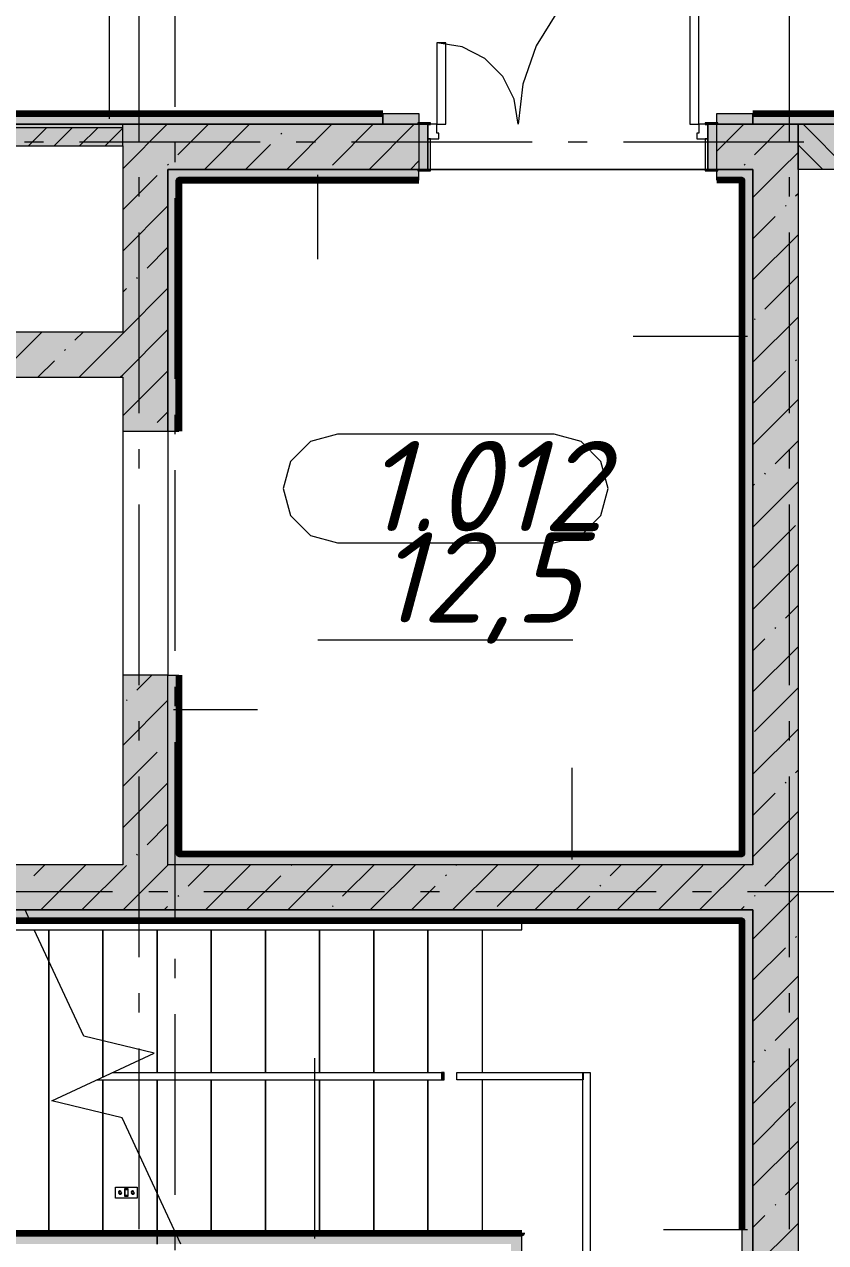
# Model space of a CAD drawing. Header units: millimetres. Extents: x -537608 to 253996, y -217170 to 186033.
# Drawn here: x -356761 to -352323, y -153092 to -146347 of the extents above; entities that cross this region are included whole.
import ezdxf

# ---------------------------------------------------------------- set-up
doc = ezdxf.new("R2010")
doc.units = ezdxf.units.MM
doc.layers.add('16) Лак 1.6м', color=160, linetype='Continuous', lineweight=90)
doc.layers.add('PDF _Геометрия', color=7, linetype='Continuous')
doc.layers.add('PDF _Текст', color=7, linetype='Continuous')
doc.layers.add('PDF _Сплошная заливка', color=7, linetype='Continuous', true_color=0xffffff)
doc.styles.add('PDF ISOCPEUR Italic', font='isocpeui.ttf')

msp = doc.modelspace()

# ---------------------------------------------------------------- hatches: boundary and pattern name
at = {"layer": 'PDF _Сплошная заливка', "true_color": 0x56bc34, "transparency": 33554559}
for points in [[(-355966.2016, -146899.6326), (-354776.2032, -146899.6326), (-354776.2032, -146839.6319), (-358226.2012, -146839.6319), (-358226.2012, -146899.6326), (-356216.2027, -146899.6326)], [(-352786.2013, -150999.6335), (-352786.2013, -150939.6328), (-355966.2016, -150939.6328), (-355966.2016, -150999.6335), (-353317.5075, -150999.6335)], [(-352786.2013, -151309.6332), (-352726.1941, -151309.6332), (-352726.1941, -151249.6325), (-358166.2027, -151249.6325), (-358166.2027, -151309.6332), (-353317.5075, -151309.6332)], [(-354066.2018, -153099.6342), (-354066.2018, -153039.6335), (-358286.1998, -153039.6335), (-358286.1998, -153099.6342), (-354160.7768, -153099.6342)]]:
    msp.add_hatch(color=85, dxfattribs=at).paths.add_polyline_path(points)
at = {"layer": 'PDF _Сплошная заливка', "true_color": 0x657af3, "transparency": 33554559}
h = msp.add_hatch(color=171, dxfattribs=at)
h.paths.add_polyline_path([(-352726.1941, -146899.6326), (-352726.1941, -146839.6319), (-352926.195, -146839.6319), (-352926.195, -146891.6323), (-352921.2001, -146891.6323), (-352921.2001, -146899.6326)], flags=0)
h.paths.add_polyline_path([(-354581.1972, -146899.6326), (-354581.1972, -146891.6323), (-354576.2023, -146891.6323), (-354576.2023, -146839.6319), (-354776.2032, -146839.6319), (-354776.2032, -146899.6326)], flags=0)
at = {"layer": 'PDF _Сплошная заливка', "true_color": 0x56bc34, "transparency": 33554559}
h = msp.add_hatch(color=85, dxfattribs=at)
h.paths.add_polyline_path([(-336766.1941, -146899.6326), (-336726.1923, -146899.6326), (-336726.1923, -146839.6319), (-336766.1941, -146839.6319), (-336766.1941, -146848.6786)], flags=0)
h.paths.add_polyline_path([(-337466.1886, -146899.6326), (-337466.1886, -146839.6319), (-337686.1948, -146839.6319), (-337686.1948, -146899.6326)], flags=0)
h.paths.add_polyline_path([(-338386.1892, -146899.6326), (-338386.1892, -146839.6319), (-339186.1928, -146839.6319), (-339186.1928, -146899.6326), (-338576.1918, -146899.6326)], flags=0)
h.paths.add_polyline_path([(-340106.1934, -146899.6326), (-339886.1959, -146899.6326), (-339886.1959, -146839.6319), (-340106.1934, -146839.6319), (-340106.1934, -146848.6786)], flags=0)
h.paths.add_polyline_path([(-340806.1965, -146899.6326), (-340806.1965, -146839.6319), (-345426.1963, -146839.6319), (-345426.1963, -146899.6326), (-341511.737, -146899.6326)], flags=0)
h.paths.add_polyline_path([(-347576.1972, -146899.6326), (-347186.1937, -146899.6326), (-347186.1937, -146839.6319), (-348226.2, -146839.6319), (-348226.2, -146891.6323), (-348221.1966, -146891.6323), (-348221.1966, -146899.6326), (-347836.2569, -146899.6326)], flags=0)
h.paths.add_polyline_path([(-349944.4302, -146899.6326), (-349381.2, -146899.4001), (-349381.2, -146891.6323), (-349376.1966, -146891.6323), (-349376.1966, -146839.6319), (-350666.1953, -146839.6319), (-350666.1953, -146891.6323), (-350636.2004, -146891.6323), (-350636.2004, -146899.6326)], flags=0)
h.paths.add_polyline_path([(-352474.2381, -146899.6326), (-351646.1945, -146899.6326), (-351646.1945, -146891.6323), (-351616.1995, -146891.6323), (-351616.1995, -146839.6319), (-352726.1941, -146839.6319), (-352726.1941, -146899.6326), (-352476.2016, -146899.6326)], flags=0)
at = {"layer": 'PDF _Сплошная заливка', "transparency": 33554559}
for points in [[(-356216.2027, -146919.6314), (-356216.2027, -146899.6326), (-357916.2016, -146899.6326), (-357916.2016, -146919.6314), (-356690.5847, -146919.6314)], [(-356216.2027, -147019.6318), (-356216.2027, -146919.6314), (-357916.2016, -146919.6314), (-357916.2016, -147019.6318), (-356690.5847, -147019.6318)], [(-352476.2016, -151249.6325), (-352476.2016, -150999.6335), (-357916.2016, -150999.6335), (-357916.2016, -151249.6325), (-352726.1941, -151249.6325)], [(-352726.1941, -154399.6335), (-352476.2016, -154399.6335), (-352476.2016, -151249.6325), (-352726.1941, -151249.6325), (-352726.1941, -153981.084)]]:
    msp.add_hatch(color=256, dxfattribs=at).paths.add_polyline_path(points)
h = msp.add_hatch(color=256, dxfattribs=at)
h.paths.add_polyline_path([(-352476.2016, -147149.6316), (-352476.2016, -146899.6326), (-352926.195, -146899.6326), (-352926.195, -147149.6316), (-352726.1941, -147149.6316)], flags=0)
h.paths.add_polyline_path([(-354581.1972, -147149.6316), (-354576.2023, -147149.6316), (-354576.2023, -146899.6326), (-355966.2016, -146899.6326), (-355966.2016, -147149.6316)], flags=0)
h = msp.add_hatch(color=256, dxfattribs=at)
h.paths.add_polyline_path([(-345196.1918, -147149.6316), (-345076.1948, -147149.6316), (-345076.1948, -146899.6326), (-345424.1983, -146901.8049), (-345424.1983, -147149.6316)], flags=0)
h.paths.add_polyline_path([(-347188.2003, -147149.6316), (-347188.2003, -147147.6315), (-347188.2003, -146899.6326), (-347576.1972, -146899.6326), (-347576.1972, -147149.6316), (-347414.6222, -147149.6316)], flags=0)
h.paths.add_polyline_path([(-350196.1967, -147149.6316), (-349376.1966, -147149.6316), (-349376.1966, -146899.6326), (-350666.1953, -146899.6326), (-350666.1953, -147149.6316), (-350296.1971, -147149.6316)], flags=0)
h.paths.add_polyline_path([(-348221.1966, -147149.6316), (-348076.1994, -147149.6316), (-348076.1994, -146899.6326), (-348226.2, -146899.6326), (-348226.2, -147149.6316)], flags=0)
h.paths.add_polyline_path([(-352474.2381, -147149.6316), (-351616.1995, -147149.6316), (-351616.1995, -146899.6326), (-352476.2016, -146899.6326), (-352476.2016, -147149.6316)], flags=0)
at = {"layer": 'PDF _Сплошная заливка', "true_color": 0x56bc34, "transparency": 33554559}
h = msp.add_hatch(color=85, dxfattribs=at)
h.paths.add_polyline_path([(-352786.2013, -147209.6323), (-352726.1941, -147209.6323), (-352726.1941, -147149.6316), (-352921.2001, -147151.7759), (-352921.2001, -147157.6319), (-352926.195, -147157.6319), (-352926.195, -147209.6323), (-352921.2001, -147209.6323)], flags=0)
h.paths.add_polyline_path([(-354576.2023, -147209.6323), (-354576.2023, -147157.6319), (-354581.1972, -147157.6319), (-354581.1972, -147149.6316), (-355966.2016, -147149.6316), (-355966.2016, -147209.6323), (-354581.1972, -147209.6323)], flags=0)
at = {"layer": 'PDF _Сплошная заливка', "transparency": 33554559}
h = msp.add_hatch(color=256, dxfattribs=at)
h.paths.add_polyline_path([(-356690.5847, -148299.9789), (-356216.2027, -148299.9789), (-356216.2027, -148049.98), (-357916.2016, -148049.98), (-357916.2016, -148299.9789)], flags=0)
h.paths.add_polyline_path([(-358371.1985, -148299.9789), (-358166.2027, -148299.9789), (-358166.2027, -148049.98), (-358376.2019, -148049.98), (-358376.2019, -148299.9789)], flags=0)
h.paths.add_polyline_path([(-360063.662, -148299.9789), (-360026.2006, -148299.9789), (-360026.2006, -148049.98), (-360226.2015, -148049.98), (-360226.2015, -148299.9789)], flags=0)

# ---------------------------------------------------------------- linework, layer by layer
at = {"layer": '16) Лак 1.6м'}
for p, q in [((-358226.2012, -146839.6319), (-354776.2032, -146839.6319)), ((-352726.1941, -146839.6319), (-351616.1995, -146839.6319)), ((-355906.203, -148599.6336), (-355906.203, -147209.6323)), ((-355906.203, -147209.6323), (-354576.2023, -147209.6323)), ((-352786.2013, -150939.6328), (-352786.2013, -147209.6323)), ((-355906.203, -149949.6332), (-355906.203, -150939.6328)), ((-355906.203, -150939.6328), (-352786.2013, -150939.6328))]:
    msp.add_line(p, q, dxfattribs=at)
for points in [[(-355906.203, -149949.6332), (-355906.203, -150939.6328), (-352786.2013, -150939.6328), (-352786.2013, -147209.6323), (-352926.195, -147209.6323)], [(-354576.2023, -147209.6323), (-355906.203, -147209.6323), (-355906.203, -148599.6336)], [(-352786.2013, -153021.1009), (-352786.2013, -151309.6332), (-358226.2012, -151309.6332), (-358226.2012, -148359.9797), (-358376.2019, -148359.9797)], [(-358286.1998, -154649.6346), (-358286.1998, -153039.6335), (-354006.1946, -153039.6335), (-354006.1946, -153039.6335)]]:
    msp.add_lwpolyline(points, dxfattribs=at)
at = {"layer": 'PDF _Геометрия', "color": 253, "lineweight": 9, "true_color": 0xaaaaaa}
for p, q in [((-355926.1997, -146803.3891), (-355926.1997, -145803.3889)), ((-356126.2006, -146993.2969), (-356126.2006, -145993.2967)), ((-352526.2018, -145993.2967), (-352526.2018, -146993.2969)), ((-356655.4657, -146999.633), (-356761.2963, -146999.633)), ((-355455.4604, -146999.633), (-356455.4648, -146999.633)), ((-355926.1997, -147109.2227), (-355926.1997, -147003.3878)), ((-355149.6289, -146999.633), (-355255.4596, -146999.633)), ((-353949.6322, -146999.633), (-354949.628, -146999.633)), ((-353643.7921, -146999.633), (-353749.6313, -146999.633)), ((-352443.7954, -146999.633), (-353443.7912, -146999.633)), ((-356126.2006, -147299.1306), (-356126.2006, -147193.2978)), ((-352526.2018, -147193.2978), (-352526.2018, -147299.1306)), ((-355926.1997, -148309.2216), (-355926.1997, -147309.2215)), ((-356126.2006, -148499.1316), (-356126.2006, -147499.1315)), ((-352526.2018, -147499.1315), (-352526.2018, -148499.1316)), ((-355926.1997, -148615.0553), (-355926.1997, -148509.2225)), ((-355177.3848, -148656.5234), (-355287.1855, -148766.3326)), ((-355027.3841, -148616.332), (-355177.3848, -148656.5234)), ((-353827.3788, -148616.332), (-355027.3841, -148616.332)), ((-353677.3781, -148656.5234), (-353827.3788, -148616.332)), ((-353567.5775, -148766.3326), (-353677.3781, -148656.5234)), ((-356126.2006, -148804.9653), (-356126.2006, -148699.1325)), ((-352526.2018, -148699.1325), (-352526.2018, -148804.9653)), ((-355287.1855, -148766.3326), (-355327.3854, -148916.3311)), ((-353527.3775, -148916.3311), (-353567.5775, -148766.3326)), ((-355926.1997, -149815.0563), (-355926.1997, -148815.0562)), ((-355327.3854, -148916.3311), (-355287.1855, -149066.3318)), ((-353567.5775, -149066.3318), (-353527.3775, -148916.3311)), ((-356126.2006, -150004.9641), (-356126.2006, -149004.9662)), ((-355287.1855, -149066.3318), (-355177.3848, -149176.1389)), ((-353677.3781, -149176.1389), (-353567.5775, -149066.3318)), ((-352526.2018, -149004.9662), (-352526.2018, -150004.9641)), ((-355177.3848, -149176.1389), (-355027.3841, -149216.3325)), ((-353827.3788, -149216.3325), (-353677.3781, -149176.1389)), ((-355027.3841, -149216.3325), (-353827.3788, -149216.3325)), ((-355136.4184, -149754.3666), (-353723.5117, -149754.3666)), ((-355926.1997, -150120.89), (-355926.1997, -150015.055)), ((-356126.2006, -150310.7978), (-356126.2006, -150204.965)), ((-352526.2018, -150204.965), (-352526.2018, -150310.7978)), ((-355926.1997, -151320.8888), (-355926.1997, -150320.8887)), ((-356126.2006, -151510.7988), (-356126.2006, -150510.7987)), ((-352526.2018, -150510.7987), (-352526.2018, -151510.7988)), ((-356272.8685, -151149.632), (-357272.8729, -151149.632)), ((-355967.0369, -151149.632), (-356072.8676, -151149.632)), ((-354767.0402, -151149.632), (-355767.0361, -151149.632)), ((-354461.2001, -151149.632), (-354567.0393, -151149.632)), ((-353261.2034, -151149.632), (-354261.1992, -151149.632)), ((-352955.3718, -151149.632), (-353061.2025, -151149.632)), ((-351755.3666, -151149.632), (-352755.3709, -151149.632)), ((-356724.8942, -151319.6336), (-356757.533, -151249.6325)), ((-356431.8513, -151948.0574), (-356706.241, -151359.6334)), ((-356626.2027, -151319.6336), (-356626.2027, -151309.6332)), ((-356626.2027, -151309.6332), (-356626.2027, -151319.6336)), ((-356626.2027, -151531.282), (-356626.2027, -151359.6334)), ((-356626.2027, -151359.6334), (-356626.2027, -151531.282)), ((-356326.2014, -151319.6336), (-356326.2014, -151309.6332)), ((-356326.2014, -151309.6332), (-356326.2014, -151319.6336)), ((-356326.2014, -151973.7336), (-356326.2014, -151359.6334)), ((-356326.2014, -151359.6334), (-356326.2014, -151973.7336)), ((-356026.2001, -151319.6336), (-356026.2001, -151309.6332)), ((-356026.2001, -151309.6332), (-356026.2001, -151319.6336)), ((-356026.2001, -152149.6343), (-356026.2001, -151359.6334)), ((-356026.2001, -151359.6334), (-356026.2001, -152149.6343)), ((-355726.1988, -151319.6336), (-355726.1988, -151309.6332)), ((-355726.1988, -151309.6332), (-355726.1988, -151319.6336)), ((-355726.1988, -152149.6343), (-355726.1988, -151359.6334)), ((-355726.1988, -151359.6334), (-355726.1988, -152149.6343)), ((-355426.1975, -151319.6336), (-355426.1975, -151309.6332)), ((-355426.1975, -151309.6332), (-355426.1975, -151319.6336)), ((-355426.1975, -152149.6343), (-355426.1975, -151359.6334)), ((-355426.1975, -151359.6334), (-355426.1975, -152149.6343)), ((-355126.1961, -151319.6336), (-355126.1961, -151309.6332)), ((-355126.1961, -151309.6332), (-355126.1961, -151319.6336)), ((-355126.1961, -152149.6343), (-355126.1961, -151359.6334)), ((-355126.1961, -151359.6334), (-355126.1961, -152149.6343)), ((-354826.2034, -151319.6336), (-354826.2034, -151309.6332)), ((-354826.2034, -151309.6332), (-354826.2034, -151319.6336)), ((-354826.2034, -152149.6343), (-354826.2034, -151359.6334)), ((-354826.2034, -151359.6334), (-354826.2034, -152149.6343)), ((-354526.2021, -151319.6336), (-354526.2021, -151309.6332)), ((-354526.2021, -151309.6332), (-354526.2021, -151319.6336)), ((-354526.2021, -152149.6343), (-354526.2021, -151359.6334)), ((-354526.2021, -151359.6334), (-354526.2021, -152149.6343)), ((-354226.2007, -151309.6332), (-354226.2007, -151319.6336)), ((-354226.2007, -151359.6334), (-354226.2007, -152149.6343)), ((-356626.2027, -153039.6335), (-356626.2027, -151531.282)), ((-356626.2027, -151531.282), (-356626.2027, -153039.6335)), ((-355926.1997, -151626.7225), (-355926.1997, -151520.8897)), ((-356126.2006, -151816.6324), (-356126.2006, -151710.7997)), ((-352526.2018, -151710.7997), (-352526.2018, -151816.6324)), ((-355926.1997, -152826.7235), (-355926.1997, -151826.7234)), ((-356042.976, -152042.5657), (-356431.8513, -151948.0574)), ((-356326.2014, -152174.6344), (-356326.2014, -151973.7336)), ((-356326.2014, -151973.7336), (-356326.2014, -152174.6344)), ((-356126.2006, -153016.6335), (-356126.2006, -152016.6333)), ((-352526.2018, -152016.6333), (-352526.2018, -153016.6335)), ((-356609.4183, -152306.701), (-356042.976, -152042.5657)), ((-356326.2014, -152375.5331), (-356326.2014, -152189.634)), ((-356326.2014, -152189.634), (-356326.2014, -152375.5331)), ((-356026.2001, -152817.9868), (-356026.2001, -152189.634)), ((-356026.2001, -152189.634), (-356026.2001, -152817.9868)), ((-355726.1988, -153039.6335), (-355726.1988, -152189.634)), ((-355726.1988, -152189.634), (-355726.1988, -153039.6335)), ((-355426.1975, -153039.6335), (-355426.1975, -152189.634)), ((-355426.1975, -152189.634), (-355426.1975, -153039.6335)), ((-355126.1961, -153039.6335), (-355126.1961, -152189.634)), ((-355126.1961, -152189.634), (-355126.1961, -153039.6335)), ((-354826.2034, -153039.6335), (-354826.2034, -152189.634)), ((-354826.2034, -152189.634), (-354826.2034, -153039.6335)), ((-354526.2021, -153039.6335), (-354526.2021, -152189.634)), ((-354526.2021, -152189.634), (-354526.2021, -153039.6335)), ((-354226.2007, -152189.634), (-354226.2007, -153039.6335)), ((-356220.543, -152401.2113), (-356609.4183, -152306.701)), ((-356326.2014, -153039.6335), (-356326.2014, -152375.5331)), ((-356326.2014, -152375.5331), (-356326.2014, -153039.6335)), ((-355894.8612, -153099.6342), (-356220.543, -152401.2113)), ((-356026.2001, -153099.6342), (-356026.2001, -152817.9868)), ((-356026.2001, -152817.9868), (-356026.2001, -153099.6342)), ((-355926.1997, -153132.5572), (-355926.1997, -153026.7244))]:
    msp.add_line(p, q, dxfattribs=at)
at = {"layer": 'PDF _Геометрия', "lineweight": 9}
for p, q in [((-356289.7046, -146869.6311), (-356289.7046, -145869.6311)), ((-353076.1957, -145899.6325), (-353076.1957, -146899.6326)), ((-353026.1955, -146899.6326), (-353026.1955, -145899.6325)), ((-353808.0281, -146276.1412), (-353927.164, -146465.7476)), ((-354476.2018, -146449.6327), (-354476.2018, -146899.6326)), ((-354426.2016, -146449.6327), (-354476.2018, -146449.6327)), ((-354337.1382, -146471.6554), (-354476.2018, -146449.6327)), ((-354426.2016, -146899.6326), (-354426.2016, -146449.6327)), ((-354211.6985, -146535.5744), (-354337.1382, -146471.6554)), ((-353927.164, -146465.7476), (-354001.1309, -146677.1118)), ((-354112.1372, -146635.1292), (-354211.6985, -146535.5744)), ((-354048.2203, -146760.5732), (-354112.1372, -146635.1292)), ((-354001.1309, -146677.1118), (-354026.1999, -146899.6326)), ((-354026.1999, -146899.6326), (-354048.2203, -146760.5732)), ((-354776.2032, -146839.6319), (-354776.2032, -146899.6326)), ((-354776.2032, -146899.6326), (-354776.2032, -146839.6319)), ((-354776.2032, -146839.6319), (-354576.2023, -146839.6319)), ((-354576.2023, -146839.6319), (-354576.2023, -146891.6323)), ((-352926.195, -146891.6323), (-352926.195, -146839.6319)), ((-352926.195, -146839.6319), (-352726.1941, -146839.6319)), ((-352726.1941, -146839.6319), (-352726.1941, -146899.6326)), ((-352726.1941, -146899.6326), (-352726.1941, -146839.6319)), ((-356216.2027, -146899.6326), (-357916.2016, -146899.6326)), ((-357916.2016, -146899.6326), (-356216.2027, -146899.6326)), ((-356216.2027, -147145.6228), (-355970.206, -146899.6326)), ((-356216.2027, -146919.6314), (-356216.2027, -146899.6326)), ((-355966.2016, -146899.6326), (-356216.2027, -146899.6326)), ((-356216.2027, -146899.6326), (-355966.2016, -146899.6326)), ((-354776.2032, -146899.6326), (-355966.2016, -146899.6326)), ((-355966.2016, -146899.6326), (-354776.2032, -146899.6326)), ((-355910.9396, -147068.4609), (-355742.1134, -146899.6326)), ((-355764.0133, -147149.6316), (-355514.0122, -146899.6326)), ((-355307.8108, -147149.6316), (-355057.8097, -146899.6326)), ((-355055.5706, -147125.4862), (-354829.7171, -146899.6326)), ((-354851.6169, -147149.6316), (-354601.6158, -146899.6326)), ((-354776.2032, -146899.6326), (-354581.1972, -146899.6326)), ((-354581.1972, -146899.6326), (-354776.2032, -146899.6326)), ((-354511.2003, -146891.6323), (-354581.1972, -146891.6323)), ((-354581.1972, -146891.6323), (-354581.1972, -146899.6326)), ((-354581.1972, -146899.6326), (-354511.2003, -146899.6326)), ((-354526.2021, -146899.6326), (-354576.2023, -146899.6326)), ((-354576.2023, -146899.6326), (-354576.2023, -147149.6316)), ((-354476.2018, -146899.6326), (-354526.2021, -146899.6326)), ((-354526.2021, -146899.6326), (-354526.2021, -146979.6321)), ((-354526.2021, -147149.6316), (-354526.2021, -146899.6326)), ((-354511.2003, -146899.6326), (-354526.2021, -146899.6326)), ((-354526.2021, -146899.6326), (-354526.2021, -146900.6316)), ((-354526.2021, -146900.6316), (-354511.2003, -146900.6316)), ((-354511.2003, -146899.6326), (-354511.2003, -146891.6323)), ((-354511.2003, -146900.6316), (-354511.2003, -146899.6326)), ((-354476.2018, -146899.6326), (-354426.2016, -146899.6326)), ((-354476.2018, -146949.6328), (-354476.2018, -146899.6326)), ((-353076.1957, -146899.6326), (-353026.1955, -146899.6326)), ((-353026.1955, -146899.6326), (-353026.1955, -146949.6328)), ((-352976.1952, -146899.6326), (-353026.1955, -146899.6326)), ((-352921.2001, -146891.6323), (-352991.197, -146891.6323)), ((-352991.197, -146891.6323), (-352991.197, -146899.6326)), ((-352976.1952, -146899.6326), (-352991.197, -146899.6326)), ((-352991.197, -146899.6326), (-352991.197, -146900.6316)), ((-352991.197, -146899.6326), (-352921.2001, -146899.6326)), ((-352991.197, -146900.6316), (-352976.1952, -146900.6316)), ((-352976.1952, -146979.6321), (-352976.1952, -146899.6326)), ((-352926.195, -146899.6326), (-352976.1952, -146899.6326)), ((-352976.1952, -146899.6326), (-352976.1952, -147149.6316)), ((-352976.1952, -146900.6316), (-352976.1952, -146899.6326)), ((-352926.195, -147049.0025), (-352776.8316, -146899.6326)), ((-352926.195, -147149.6316), (-352926.195, -146899.6326)), ((-352921.2001, -146899.6326), (-352921.2001, -146891.6323)), ((-352726.1941, -146899.6326), (-352921.2001, -146899.6326)), ((-352921.2001, -146899.6326), (-352726.1941, -146899.6326)), ((-352726.1941, -146899.6326), (-352476.2016, -146899.6326)), ((-352476.2016, -146899.6326), (-352726.1941, -146899.6326)), ((-352717.5565, -147068.4609), (-352548.7304, -146899.6326)), ((-352476.2016, -146899.6326), (-351646.1945, -146899.6326)), ((-351646.1945, -146899.6326), (-352476.2016, -146899.6326)), ((-352476.2016, -146899.6326), (-352476.2016, -147149.6316)), ((-352476.2016, -147149.6316), (-352476.2016, -146899.6326)), ((-352198.2896, -147149.6316), (-352448.2907, -146899.6326)), ((-356216.2027, -146919.6314), (-357916.2016, -146919.6314)), ((-356738.1133, -147019.6318), (-356638.1129, -146919.6314)), ((-356596.6987, -147019.6318), (-356496.6982, -146919.6314)), ((-356455.2754, -147019.6318), (-356355.2749, -146919.6314)), ((-356313.8521, -147019.6318), (-356216.2027, -146921.9802)), ((-356216.2027, -147019.6318), (-356216.2027, -146919.6314)), ((-355340.6907, -146954.4124), (-355335.9542, -146949.6715)), ((-354466.195, -146949.6328), (-354476.2018, -146949.6328)), ((-354466.195, -146979.6321), (-354466.195, -146949.6328)), ((-353026.1955, -146949.6328), (-353036.2024, -146949.6328)), ((-353036.2024, -146949.6328), (-353036.2024, -146979.6321)), ((-357916.2016, -147019.6318), (-356216.2027, -147019.6318)), ((-356216.2027, -147019.6318), (-356216.2027, -148049.98)), ((-355535.9121, -147149.6316), (-355397.7182, -147011.4377)), ((-354526.2021, -146979.6321), (-354466.195, -146979.6321)), ((-354511.2003, -146979.6321), (-354526.2021, -146979.6321)), ((-354526.2021, -146979.6321), (-354526.2021, -147149.6316)), ((-354511.2003, -147149.6316), (-354511.2003, -146979.6321)), ((-353036.2024, -146979.6321), (-352976.1952, -146979.6321)), ((-352976.1952, -146979.6321), (-352991.197, -146979.6321)), ((-352991.197, -146979.6321), (-352991.197, -147149.6316)), ((-352976.1952, -147149.6316), (-352976.1952, -146979.6321)), ((-352339.7043, -147149.6316), (-352476.2016, -147013.1407)), ((-354623.5156, -147149.6316), (-354576.2023, -147102.3139)), ((-352570.6302, -147149.6316), (-352476.2016, -147055.2008)), ((-355967.967, -147125.4862), (-355966.2016, -147123.7229)), ((-355966.2016, -147123.7229), (-355963.2219, -147120.7453)), ((-355966.2016, -147209.6323), (-355966.2016, -147149.6316)), ((-355966.2016, -147149.6316), (-354581.1972, -147149.6316)), ((-354581.1972, -147149.6316), (-355966.2016, -147149.6316)), ((-355966.2016, -147149.6316), (-355966.2016, -147209.6323)), ((-354511.2003, -147149.6316), (-354581.1972, -147149.6316)), ((-354581.1972, -147149.6316), (-354581.1972, -147157.6319)), ((-354581.1972, -147157.6319), (-354511.2003, -147157.6319)), ((-354576.2023, -147149.6316), (-354526.2021, -147149.6316)), ((-354576.2023, -147209.6323), (-354576.2023, -147157.6319)), ((-354526.2021, -147149.6316), (-354511.2003, -147149.6316)), ((-354511.2003, -147157.6319), (-354511.2003, -147149.6316)), ((-352991.197, -147149.6316), (-352976.1952, -147149.6316)), ((-352921.2001, -147149.6316), (-352991.197, -147149.6316)), ((-352991.197, -147149.6316), (-352991.197, -147157.6319)), ((-352991.197, -147157.6319), (-352921.2001, -147157.6319)), ((-352976.1952, -147149.6316), (-352926.195, -147149.6316)), ((-352926.195, -147209.6323), (-352926.195, -147157.6319)), ((-352921.2001, -147149.6316), (-352726.1941, -147149.6316)), ((-352726.1941, -147149.6316), (-352921.2001, -147149.6316)), ((-352921.2001, -147157.6319), (-352921.2001, -147149.6316)), ((-352774.5839, -147125.4862), (-352769.8389, -147120.7453)), ((-352726.1941, -147305.1998), (-352570.6302, -147149.6316)), ((-352726.1941, -147149.6316), (-352726.1941, -150999.6335)), ((-352726.1941, -147209.6323), (-352726.1941, -147149.6316)), ((-352066.2016, -147149.6316), (-352476.2016, -147149.6316)), ((-352476.2016, -147149.6316), (-352476.2016, -150999.6335)), ((-356216.2027, -147373.7219), (-356024.9859, -147182.5115)), ((-355966.2016, -148599.6336), (-355966.2016, -147209.6323)), ((-355966.2016, -147209.6323), (-355966.2016, -148599.6336)), ((-355138.666, -147179.633), (-355138.666, -147645.7821)), ((-352786.2013, -147209.6323), (-352926.195, -147209.6323)), ((-352726.1941, -150999.6335), (-352726.1941, -147209.6323)), ((-352489.4638, -147296.56), (-352476.2016, -147283.2977)), ((-356216.2027, -147601.8209), (-355966.2016, -147351.8198)), ((-352546.4827, -147353.5853), (-352541.7462, -147348.8445)), ((-352726.1941, -147533.2989), (-352603.5102, -147410.6106)), ((-352726.1941, -147761.3979), (-352476.2016, -147511.3968)), ((-356082.0133, -147695.7328), (-355966.2016, -147579.9189)), ((-356139.0408, -147752.7581), (-356134.2957, -147748.0152)), ((-352660.5376, -147923.8319), (-352476.2016, -147739.4959)), ((-356216.2027, -148058.0191), (-355966.2016, -147808.018)), ((-356216.2027, -147829.92), (-356196.0596, -147809.7813)), ((-352726.1941, -148217.594), (-352476.2016, -147967.595)), ((-352717.5565, -147980.8572), (-352712.82, -147976.1143)), ((-356216.2027, -148049.98), (-357916.2016, -148049.98)), ((-356914.3628, -148299.9789), (-356664.3617, -148049.98)), ((-356481.1883, -148094.9057), (-356436.2605, -148049.98)), ((-356216.2027, -148286.1161), (-355967.967, -148037.8804)), ((-356458.1603, -148299.9789), (-356216.2027, -148058.0191)), ((-352756.1977, -148075.4172), (-353389.0889, -148075.4172)), ((-356538.2072, -148151.931), (-356533.4707, -148147.1881)), ((-356686.2616, -148299.9789), (-356595.2347, -148208.9542)), ((-352489.4638, -148208.9542), (-352484.7187, -148204.2134)), ((-357916.2016, -148299.9789), (-356216.2027, -148299.9789)), ((-356230.0591, -148299.9789), (-356216.2027, -148286.1161)), ((-356216.2027, -148514.2152), (-355966.2016, -148264.2162)), ((-356216.2027, -148299.9789), (-356216.2027, -148599.6336)), ((-352726.1941, -148445.6931), (-352546.4827, -148265.9795)), ((-352726.1941, -148673.7922), (-352476.2016, -148423.7911)), ((-356024.9859, -148551.1018), (-355966.2016, -148492.3132)), ((-356216.2027, -148599.6336), (-355966.2016, -148599.6336)), ((-355966.2016, -148599.6336), (-355906.203, -148599.6336)), ((-352603.5102, -148779.2009), (-352476.2016, -148651.8902)), ((-352660.5376, -148836.2262), (-352655.7925, -148831.4853)), ((-352726.1941, -149129.9882), (-352476.2016, -148879.9893)), ((-352726.1941, -148901.8892), (-352717.5565, -148893.2515)), ((-352726.1941, -149358.0873), (-352489.4638, -149121.3484)), ((-352726.1941, -149586.1843), (-352476.2016, -149336.1853)), ((-352546.4827, -149634.5698), (-352476.2016, -149564.2844)), ((-352603.5102, -149691.5951), (-352598.7651, -149686.8543)), ((-352726.1941, -149814.2833), (-352660.5376, -149748.6204)), ((-352726.1941, -150042.3824), (-352476.2016, -149792.3813)), ((-355966.2016, -149949.6332), (-356216.2027, -149949.6332)), ((-356216.2027, -149949.6332), (-356216.2027, -150999.6335)), ((-356139.0408, -150033.7426), (-356054.9291, -149949.6332)), ((-355966.2016, -150939.6328), (-355966.2016, -149949.6332)), ((-355966.2016, -150939.6328), (-355966.2016, -149949.6332)), ((-355966.2016, -149949.6332), (-355906.203, -149949.6332)), ((-352717.5565, -150261.8417), (-352476.2016, -150020.4805)), ((-356216.2027, -150339.0036), (-355966.2016, -150089.0026)), ((-356196.0596, -150090.7679), (-356191.3231, -150086.0272)), ((-355936.198, -150140.3914), (-355470.0489, -150140.3914)), ((-352726.1941, -150498.5807), (-352476.2016, -150248.5796)), ((-355967.967, -150318.8671), (-355966.2016, -150317.1017)), ((-356216.2027, -150567.1028), (-356024.9859, -150375.8902)), ((-353727.5936, -150969.6321), (-353727.5936, -150462.932)), ((-352489.4638, -150489.9409), (-352476.2016, -150476.6787)), ((-356216.2027, -150795.1997), (-355966.2016, -150545.2008)), ((-352546.4827, -150546.964), (-352541.7462, -150542.2232)), ((-352726.1941, -150726.6776), (-352603.5102, -150603.9893)), ((-352726.1941, -150954.7767), (-352476.2016, -150704.7778)), ((-356082.0133, -150889.1138), (-355966.2016, -150773.2999)), ((-356139.0408, -150946.1369), (-356134.2957, -150941.3961)), ((-355966.2016, -150999.6335), (-355966.2016, -150939.6328)), ((-355966.2016, -150999.6335), (-355966.2016, -150939.6328)), ((-352542.9518, -150999.6335), (-352476.2016, -150932.8747)), ((-356216.2027, -150999.6335), (-357916.2016, -150999.6335)), ((-356709.281, -151060.1875), (-356648.7313, -150999.6335)), ((-356670.6311, -151249.6325), (-356420.63, -150999.6335)), ((-356442.5299, -151249.6325), (-356196.0596, -151003.1622)), ((-356214.4372, -151249.6325), (-355964.4361, -150999.6335)), ((-352786.2013, -150999.6335), (-355966.2016, -150999.6335)), ((-352786.2013, -150999.6335), (-355966.2016, -150999.6335)), ((-355853.9121, -151117.2107), (-355736.3349, -150999.6335)), ((-355758.2348, -151249.6325), (-355508.2337, -150999.6335)), ((-355302.0409, -151249.6325), (-355052.0398, -150999.6335)), ((-355283.6718, -151003.1622), (-355280.141, -150999.6335)), ((-354998.5431, -151174.236), (-354823.9385, -150999.6335)), ((-354845.8469, -151249.6325), (-354595.8459, -150999.6335)), ((-354389.6445, -151249.6325), (-354139.6434, -150999.6335)), ((-354371.2755, -151003.1622), (-354367.7446, -150999.6335)), ((-354143.1742, -151231.2613), (-353911.5507, -150999.6335)), ((-353933.4506, -151249.6325), (-353683.4495, -150999.6335)), ((-353515.9065, -151060.1875), (-353455.3482, -150999.6335)), ((-353477.2481, -151249.6325), (-353227.2556, -150999.6335)), ((-353249.1554, -151249.6325), (-353002.6852, -151003.1622)), ((-353021.0542, -151249.6325), (-352771.0531, -150999.6335)), ((-352726.1941, -150999.6335), (-352786.2013, -150999.6335)), ((-352660.5376, -151117.2107), (-352542.9518, -150999.6335)), ((-352476.2016, -150999.6335), (-352476.2016, -151249.6325)), ((-355530.1421, -151249.6325), (-355340.6907, -151060.1875)), ((-354428.2943, -151060.1875), (-354423.5578, -151055.4446)), ((-354617.7457, -151249.6325), (-354485.3218, -151117.2107)), ((-353572.9254, -151117.2107), (-353568.1889, -151112.4699)), ((-355910.9396, -151174.236), (-355906.1944, -151169.4952)), ((-353705.3494, -151249.6325), (-353629.9529, -151174.236)), ((-352717.5565, -151174.236), (-352712.82, -151169.4952)), ((-352564.8603, -151249.6325), (-352476.2016, -151160.9738)), ((-358166.2027, -151249.6325), (-352726.1941, -151249.6325)), ((-352726.1941, -151249.6325), (-357916.2016, -151249.6325)), ((-355986.336, -151249.6325), (-355967.967, -151231.2613)), ((-355055.5706, -151231.2613), (-355050.8255, -151226.5184)), ((-352792.9529, -151249.6325), (-352774.5839, -151231.2613)), ((-352726.1941, -151410.9749), (-352564.8603, -151249.6325)), ((-352726.1941, -151309.6332), (-352726.1941, -151249.6325)), ((-352726.1941, -151249.6325), (-352726.1941, -151309.6332)), ((-352476.2016, -151249.6325), (-352476.2016, -154399.6335)), ((-354006.1946, -151319.6336), (-358211.1994, -151319.6336)), ((-358211.1994, -151359.6334), (-354006.1946, -151359.6334)), ((-352786.2013, -151309.6332), (-358166.2027, -151309.6332)), ((-354006.1946, -151359.6334), (-354006.1946, -151319.6336)), ((-352786.2013, -154429.6349), (-352786.2013, -151309.6332)), ((-352726.1941, -154399.6335), (-352726.1941, -151309.6332)), ((-352726.1941, -151309.6332), (-352726.1941, -154399.6335)), ((-352489.4638, -151402.3351), (-352484.7187, -151397.5922)), ((-352726.1941, -151639.0718), (-352546.4827, -151459.3582)), ((-352726.1941, -151867.1709), (-352476.2016, -151617.172)), ((-352603.5102, -151972.5817), (-352476.2016, -151845.2689)), ((-352660.5376, -152029.6049), (-352655.7925, -152024.8641)), ((-355153.0305, -153069.6327), (-355153.0305, -152069.6327)), ((-352726.1941, -152323.3691), (-352476.2016, -152073.3681)), ((-352726.1941, -152095.27), (-352717.5565, -152086.6302)), ((-356272.5842, -152149.6343), (-354451.2017, -152149.6343)), ((-354441.3412, -152149.6343), (-354451.2017, -152149.6343)), ((-354451.2017, -152149.6343), (-354451.2017, -152189.634)), ((-354441.3412, -152189.634), (-354441.3412, -152149.6343)), ((-354436.2688, -152149.6343), (-354441.3412, -152149.6343)), ((-354441.3412, -152149.6343), (-354436.2688, -152149.6343)), ((-354439.2658, -152186.6328), (-354439.2658, -152152.6333)), ((-354436.2688, -152189.634), (-354436.2688, -152149.6343)), ((-354366.3409, -152189.634), (-354366.3409, -152149.6343)), ((-354366.3409, -152149.6343), (-353666.3378, -152149.6343)), ((-353668.3357, -153739.6344), (-353668.3357, -152149.6343)), ((-353668.3357, -152149.6343), (-353628.3339, -152149.6343)), ((-353666.3378, -152149.6343), (-353666.3378, -152189.634)), ((-353628.3339, -152149.6343), (-353628.3339, -153739.6344)), ((-356358.3666, -152189.634), (-354451.2017, -152189.634)), ((-354451.2017, -152189.634), (-354441.3412, -152189.634)), ((-354436.2688, -152189.634), (-354441.3412, -152189.634)), ((-354441.3412, -152189.634), (-354436.2688, -152189.634)), ((-353666.3378, -152189.634), (-354366.3409, -152189.634)), ((-352726.1941, -152551.4661), (-352489.4638, -152314.7293)), ((-352726.1941, -152779.5652), (-352476.2016, -152529.5662)), ((-352546.4827, -152827.9507), (-352476.2016, -152757.6632)), ((-356255.9376, -152844.6339), (-356255.9376, -152784.6332)), ((-356255.9376, -152784.6332), (-356135.9406, -152784.6332)), ((-356238.7398, -152810.1329), (-356237.3016, -152808.2705)), ((-356237.3016, -152808.2705), (-356235.4415, -152806.8388)), ((-356235.4415, -152806.8388), (-356233.2713, -152805.941)), ((-356233.2713, -152805.941), (-356230.9375, -152805.6332)), ((-356230.9375, -152805.6332), (-356226.4422, -152806.8388)), ((-356205.946, -152794.6337), (-356185.9408, -152794.6337)), ((-356185.9408, -152794.6337), (-356205.946, -152794.6337)), ((-356205.946, -152794.6337), (-356205.946, -152834.6335)), ((-356185.9408, -152834.6335), (-356205.946, -152834.6335)), ((-356205.946, -152834.6335), (-356185.9408, -152834.6335)), ((-356188.9376, -152797.6327), (-356202.9405, -152797.6327)), ((-356202.9405, -152797.6327), (-356188.9376, -152797.6327)), ((-356202.9405, -152831.6344), (-356202.9405, -152797.6327)), ((-356202.9405, -152831.6344), (-356188.9376, -152831.6344)), ((-356188.9376, -152831.6344), (-356202.9405, -152831.6344)), ((-356188.9376, -152797.6327), (-356188.9376, -152831.6344)), ((-356185.9408, -152834.6335), (-356185.9408, -152794.6337)), ((-356168.7343, -152810.1329), (-356167.3048, -152808.2705)), ((-356167.3048, -152808.2705), (-356165.4446, -152806.8388)), ((-356165.4446, -152806.8388), (-356163.2745, -152805.941)), ((-356163.2745, -152805.941), (-356160.9407, -152805.6332)), ((-356160.9407, -152805.6332), (-356156.4453, -152806.8388)), ((-356135.9406, -152784.6332), (-356135.9406, -152844.6339)), ((-356135.9406, -152844.6339), (-356255.9376, -152844.6339)), ((-352603.5102, -152884.976), (-352598.7651, -152880.233)), ((-352726.1941, -153007.6643), (-352660.5376, -152941.9992)), ((-354066.2018, -153039.6335), (-358286.1998, -153039.6335)), ((-354006.1946, -153039.6335), (-354066.2018, -153039.6335)), ((-354006.1946, -153349.6331), (-354006.1946, -153039.6335)), ((-352756.1977, -153021.1009), (-353220.6417, -153021.1009)), ((-352726.1941, -153235.7634), (-352476.2016, -152985.7622))]:
    msp.add_line(p, q, dxfattribs=at)
at = {"layer": 'PDF _Геометрия', "color": 9, "lineweight": 9, "true_color": 0xc0c0c0}
for p, q in [((-352991.197, -147149.6316), (-354511.2003, -147149.6316)), ((-354511.2003, -147149.6316), (-352991.197, -147149.6316)), ((-356216.2027, -148599.6336), (-356216.2027, -149949.6332)), ((-355966.2016, -148599.6336), (-355966.2016, -149949.6332))]:
    msp.add_line(p, q, dxfattribs=at)
at = {"layer": 'PDF _Геометрия', "lineweight": 9}
for centre, radius in [((-356230.9438, -152814.6353), 6.0002), ((-356160.9407, -152814.629), 6.0024)]:
    msp.add_circle(centre, radius, dxfattribs=at)
for centre, radius, start, end in [((-356230.943, -152814.6382), 9.0049, 60.01148858, 0.02232646), ((-356230.6347, -152813.4874), 8.7719, 157.51657913, 352.48454845), ((-356160.9414, -152814.6354), 9.0001, 60.02885801, 0.00495703), ((-356160.6335, -152813.4868), 8.7677, 157.50946295, 352.47698286)]:
    msp.add_arc(centre, radius, start, end, dxfattribs=at)
at = {"layer": 'PDF _Сплошная заливка', "lineweight": 35, "transparency": 33554559}
for points in [[(-355966.2016, -148599.6336), (-355966.2016, -146899.6326), (-356216.2027, -148599.6336), (-356216.2027, -146899.6326)], [(-352476.2016, -150999.6335), (-352476.2016, -147149.6316), (-352726.1941, -150999.6335), (-352726.1941, -147149.6316)], [(-355966.2016, -150999.6335), (-355966.2016, -149949.6332), (-356216.2027, -150999.6335), (-356216.2027, -149949.6332)]]:
    msp.add_solid(points, dxfattribs=at)
at = {"layer": 'PDF _Сплошная заливка', "color": 7, "lineweight": 35, "true_color": 0xf4f4f4, "transparency": 33554559}
for points in [[(-354526.2021, -147149.6316), (-354526.2021, -146899.6326), (-354576.2023, -147149.6316), (-354576.2023, -146899.6326)], [(-352926.195, -147149.6316), (-352926.195, -146899.6326), (-352976.1952, -147149.6316), (-352976.1952, -146899.6326)]]:
    msp.add_solid(points, dxfattribs=at)
at = {"layer": 'PDF _Сплошная заливка', "color": 85, "lineweight": 35, "true_color": 0x56bc34, "transparency": 33554559}
for points in [[(-355906.203, -148599.6336), (-355906.203, -147209.6323), (-355966.2016, -148599.6336), (-355966.2016, -147209.6323)], [(-352726.1941, -150999.6335), (-352726.1941, -147209.6323), (-352786.2013, -150999.6335), (-352786.2013, -147209.6323)], [(-355966.2016, -150939.6328), (-355906.203, -150939.6328), (-355966.2016, -149949.6332), (-355906.203, -149949.6332)], [(-352726.1941, -154489.6335), (-352726.1941, -151309.6332), (-352786.2013, -154489.6335), (-352786.2013, -151309.6332)], [(-354006.1946, -153349.6331), (-354006.1946, -153039.6335), (-354066.2018, -153349.6331), (-354066.2018, -153039.6335)]]:
    msp.add_solid(points, dxfattribs=at)

# ---------------------------------------------------------------- texts
at = {"layer": 'PDF _Текст', "char_height": 500, "attachment_point": 4, "style": 'PDF ISOCPEUR Italic'}
for s, insert in [('1.012', (-354882.7142, -148903.0453)), ('12,5', (-354809.7118, -149466.9908))]:
    msp.add_mtext(s, dxfattribs=dict(at, insert=insert))

doc.saveas('drawing.dxf')
